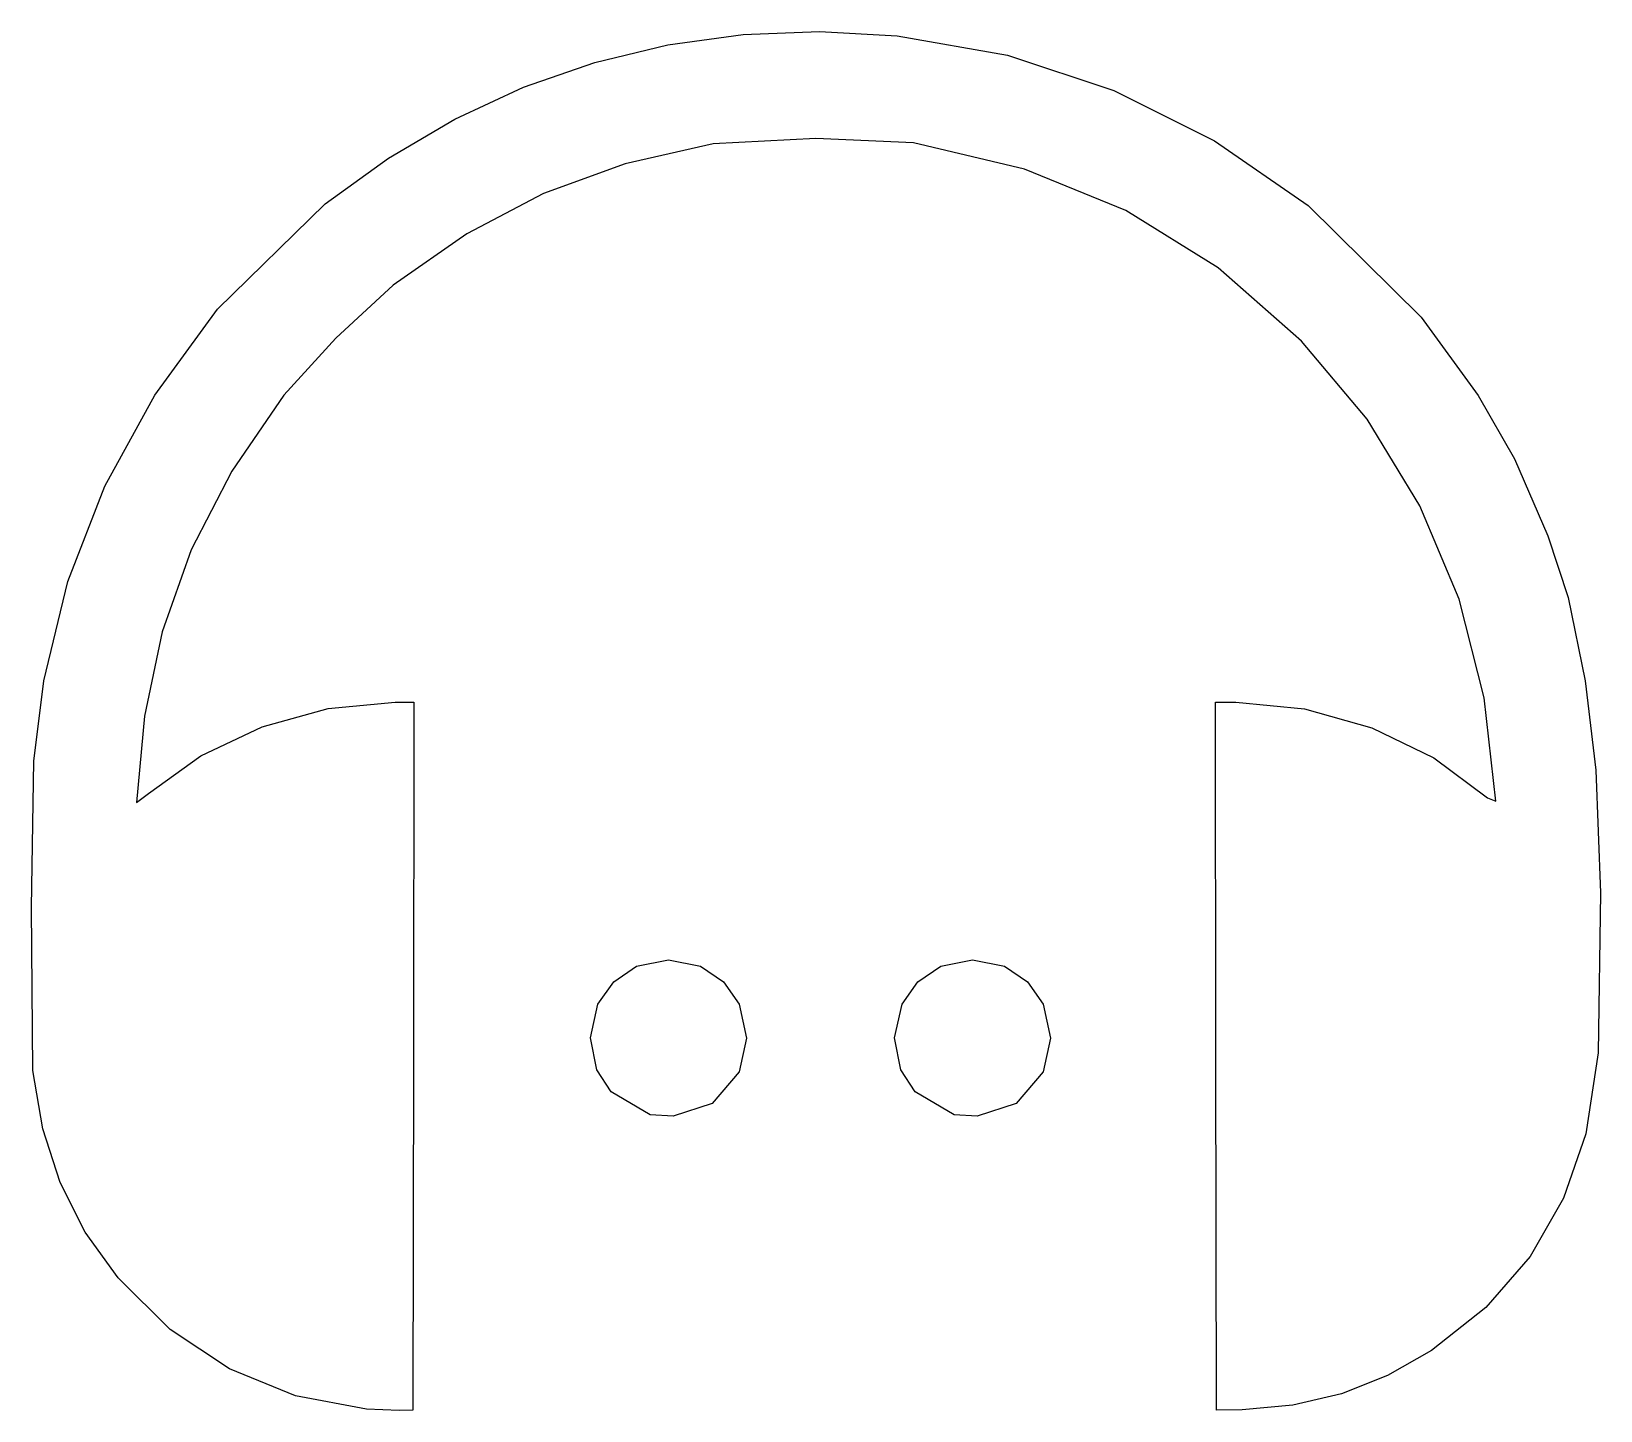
# Model space of a CAD drawing. Extents: x 0 to 33.8, y 0 to 29.7.
import ezdxf

# ---------------------------------------------------------------- set-up
doc = ezdxf.new("R2010")
doc.units = 0

msp = doc.modelspace()

# ---------------------------------------------------------------- linework, layer by layer
at = {"layer": 'Layer 1', "color": 7}
for points in [[(7.232254, 0.03195), (5.69894, 0.322005), (4.279568, 0.897987), (2.997121, 1.747769), (1.874585, 2.85922), (1.165207, 3.847796), (0.624341, 4.917099), (0.248712, 6.075087), (0.035047, 7.32972), (0.005247, 10.84225), (0.058742, 13.99965), (0.27454, 15.73331), (0.792393, 17.875078), (1.591846, 19.930886), (2.668016, 21.890281), (4.01602, 23.742809), (6.338153, 26.01274), (7.704797, 27.000257), (9.133576, 27.838526), (10.618551, 28.525801), (12.153786, 29.060341), (13.733342, 29.440401), (15.35128, 29.664237), (17.001664, 29.730107), (18.678554, 29.636266), (21.055346, 29.214537), (23.346587, 28.455686), (25.519437, 27.373258), (27.541058, 25.980798), (29.975343, 23.572504), (31.205282, 21.881806), (31.987553, 20.514134), (32.710198, 18.857509), (33.144191, 17.530173), (33.513032, 15.72869), (33.74168, 13.80446), (33.845564, 11.16161), (33.791231, 7.713789), (33.526639, 5.96732), (33.046441, 4.576742), (32.325368, 3.324545), (31.373785, 2.225303), (30.202061, 1.29359), (29.251419, 0.754809), (28.255963, 0.36377), (27.21173, 0.119236), (26.114754, 0.01997), (25.561265, 0.00667), (25.550505, 7.63844), (25.539745, 15.27021), (25.976266, 15.26986), (27.460743, 15.126243), (28.909163, 14.716833), (30.248278, 14.069285), (31.404837, 13.21126), (31.585786, 13.13696), (31.331024, 15.36269), (30.793279, 17.493838), (29.947895, 19.505844), (28.809791, 21.369556), (27.393885, 23.055824), (25.594882, 24.632509), (23.60689, 25.866708), (21.420382, 26.763282), (19.025832, 27.327096), (16.918314, 27.424556), (14.704356, 27.304282), (12.811062, 26.877427), (11.05155, 26.236978), (9.394108, 25.368934), (7.807026, 24.259296), (6.567247, 23.120297), (5.450549, 21.890808), (4.328448, 20.252733), (3.452385, 18.551703), (2.8236, 16.790571), (2.443332, 14.97219), (2.272722, 13.10535), (2.529906, 13.30281), (3.662809, 14.117746), (4.981831, 14.737651), (6.404423, 15.131988), (7.84804, 15.27022), (8.254307, 15.27022), (8.243547, 7.63845), (8.232787, 0.00668), (7.934754, 0.00068), (7.232248, 0.03158), (7.232254, 0.03195)], [(13.346939, 6.37382), (12.507964, 6.87035), (12.199376, 7.34336), (12.064643, 8.03443), (12.223653, 8.76285), (12.563976, 9.246039), (13.057535, 9.57925), (13.7464, 9.71398), (14.435264, 9.57925), (14.928823, 9.246039), (15.269146, 8.76285), (15.428156, 8.03222), (15.269146, 7.3016), (14.683318, 6.617702), (13.842163, 6.348), (13.346939, 6.3738), (13.346939, 6.37382)], [(19.903661, 6.37382), (19.064685, 6.87035), (18.756098, 7.34336), (18.621365, 8.03443), (18.780375, 8.76285), (19.120698, 9.246039), (19.614256, 9.57925), (20.303121, 9.71398), (20.991986, 9.57925), (21.485545, 9.246039), (21.825868, 8.76285), (21.984878, 8.03222), (21.825868, 7.3016), (21.24004, 6.617702), (20.398885, 6.348), (19.903661, 6.3738), (19.903661, 6.37382)]]:
    msp.add_lwpolyline(points, dxfattribs=at)

doc.saveas('drawing.dxf')
